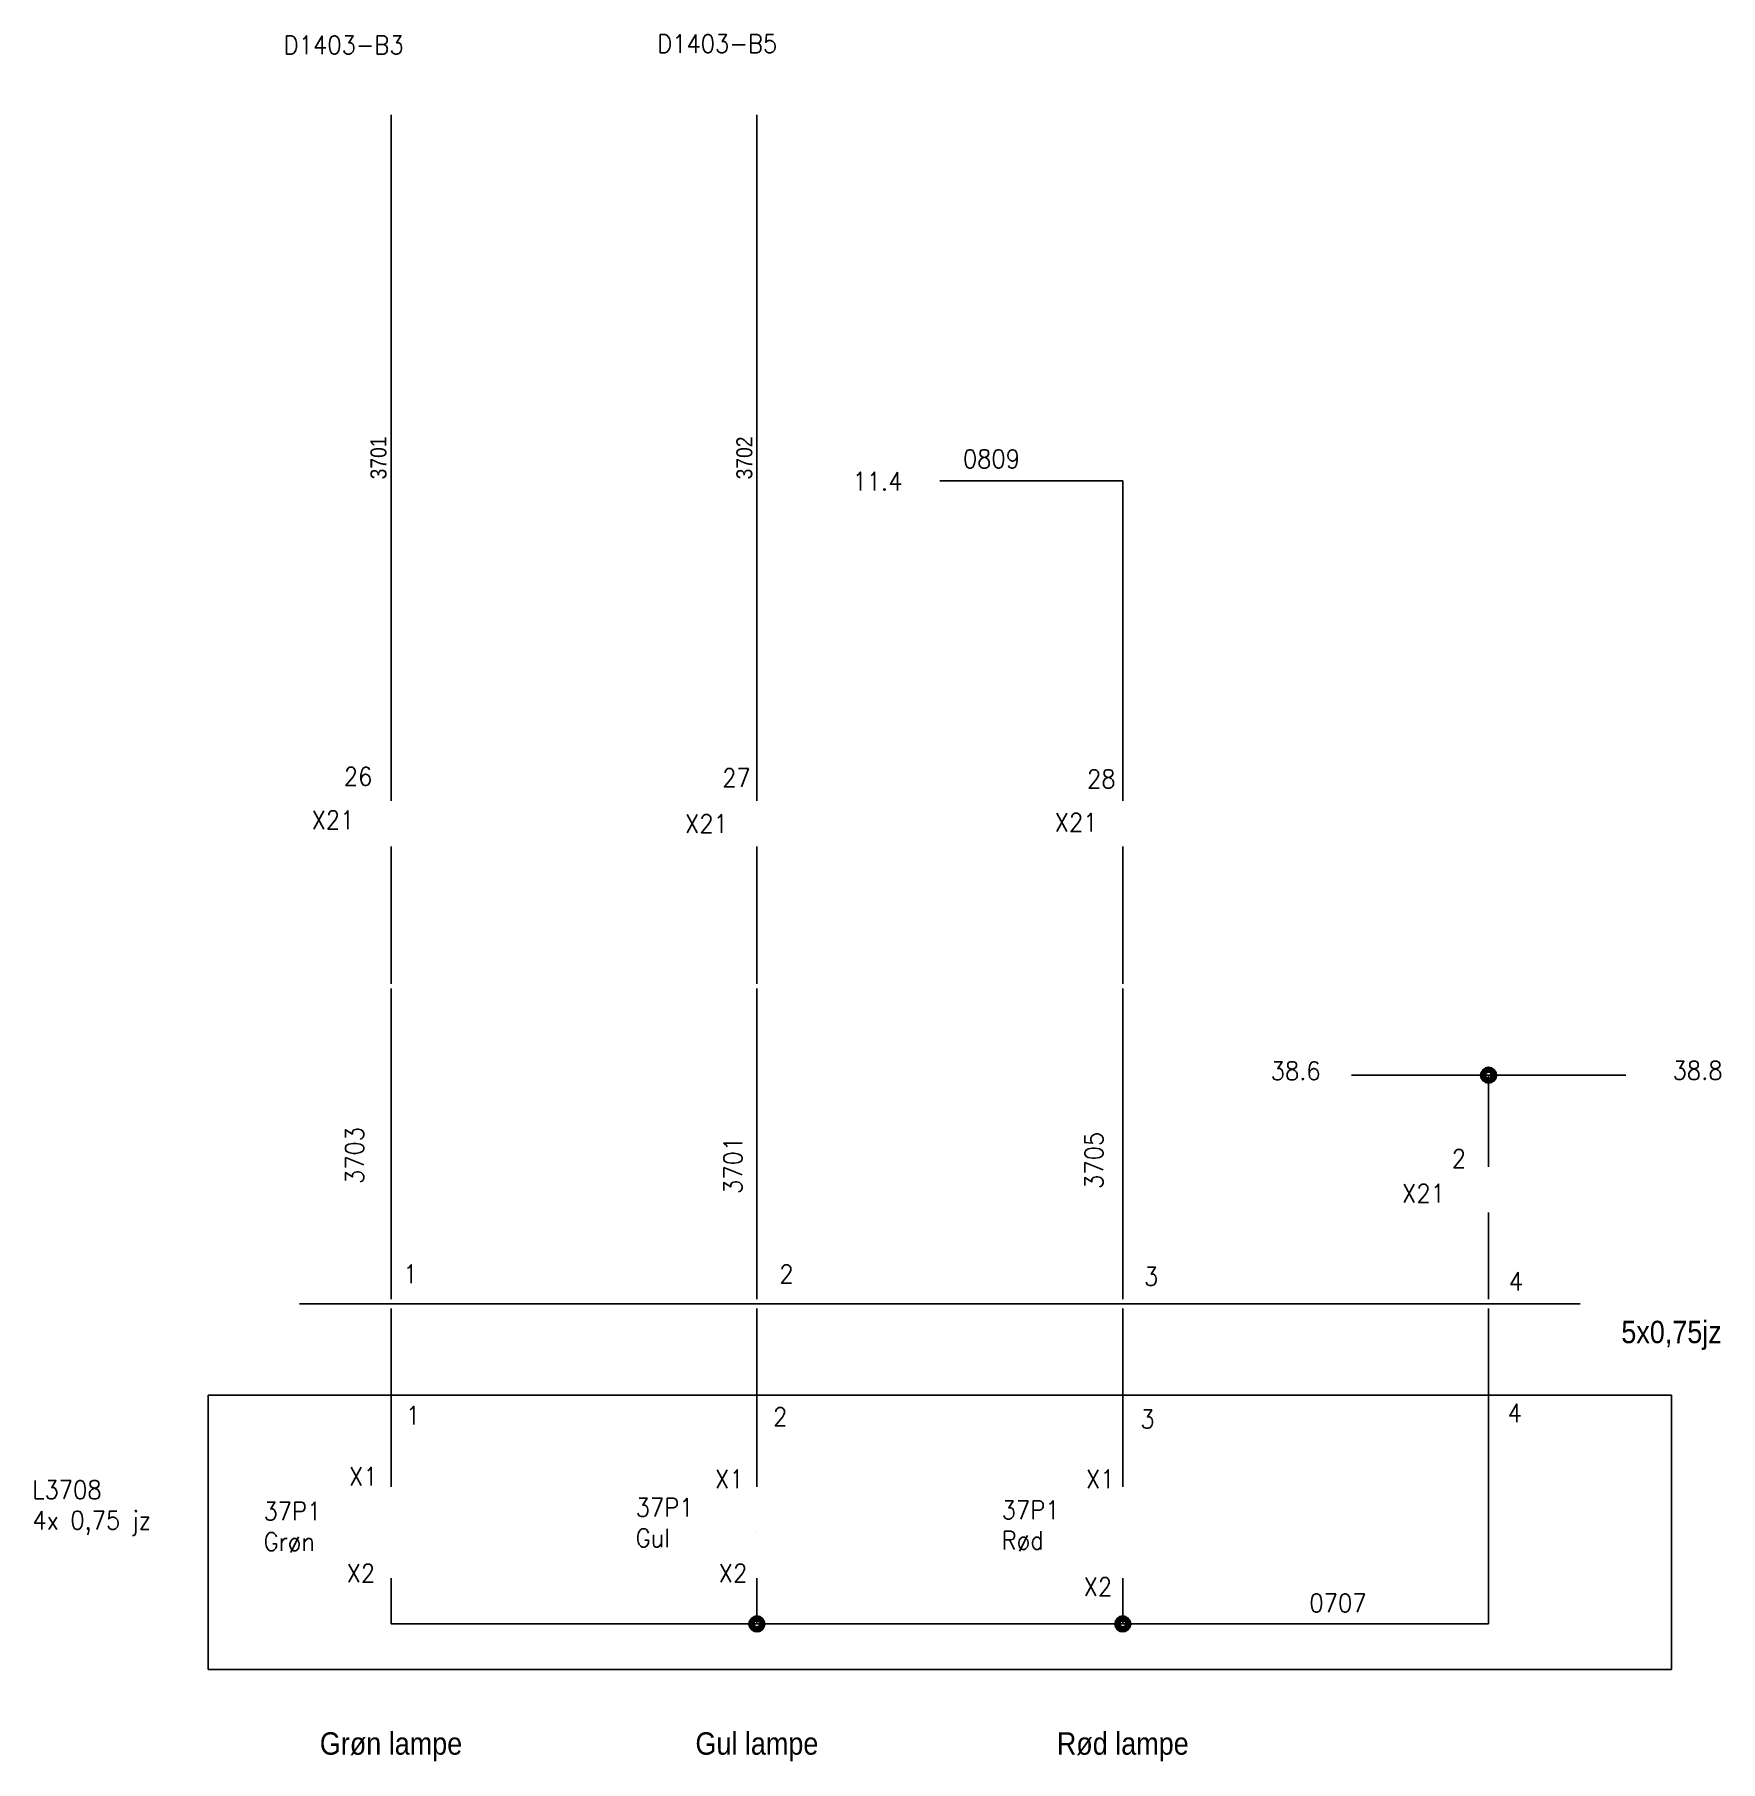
# Model space of a CAD drawing. Header units: millimetres. Extents: x 31 to 215, y 40 to 229.
import ezdxf
from ezdxf.enums import TextEntityAlignment as Align

# ---------------------------------------------------------------- set-up
doc = ezdxf.new("R2010")
doc.units = ezdxf.units.MM
doc.layers.get('0').update_dxf_attribs({"linetype": 'CONTINUOUS'})
doc.styles.add('Caddy_Vectorfont1p', font='Caddy_Vectorfont1p')
doc.styles.get("Standard").update_dxf_attribs({"font": 'standard'})

msp = doc.modelspace()

# ---------------------------------------------------------------- linework, layer by layer
at = {"linetype": 'CONTINUOUS', "lineweight": 25}
for p, q in [((70, 145), (70, 220)), ((110, 145), (110, 220)), ((150, 180), (130, 180)), ((150, 145), (150, 180)), ((70, 125), (70, 140)), ((110, 125), (110, 140)), ((150, 125), (150, 140)), ((70, 90.5), (70, 124.5)), ((110, 90.5), (110, 124.5)), ((150, 90.5), (150, 124.5)), ((175, 115), (190, 115)), ((190, 105), (190, 115)), ((190, 115), (205, 115)), ((190, 90.5), (190, 100)), ((60, 90), (200, 90)), ((70, 70), (70, 89.5)), ((110, 70), (110, 89.5)), ((150, 70), (150, 89.5)), ((190, 55), (190, 89.5)), ((50, 50), (50, 80)), ((50, 80), (190, 80)), ((210, 80), (185, 80)), ((210, 50), (210, 80)), ((110, 65), (110, 65)), ((70, 60), (70, 55)), ((110, 55), (110, 60)), ((150, 55), (150, 60)), ((70, 55), (110, 55)), ((110, 55), (150, 55)), ((150, 55), (190, 55)), ((50, 50), (170, 50)), ((170, 50), (200, 50)), ((190, 50), (210, 50))]:
    msp.add_line(p, q, dxfattribs=at)
at = {"lineweight": 40}
for centre, radius in [((190, 115), 0.8), ((190, 115), 0.6), ((190, 115), 0.4), ((110, 55), 0.8), ((110, 55), 0.6), ((110, 55), 0.4), ((150, 55), 0.8), ((150, 55), 0.6), ((150, 55), 0.4)]:
    msp.add_circle(centre, radius, dxfattribs=at)

# ---------------------------------------------------------------- texts
at = {"lineweight": 25, "style": 'Caddy_Vectorfont1p', "width": 0.9}
for s, p in [('3701', (69.5, 182.5)), ('3702', (109.5, 182.5))]:
    msp.add_text(s, height=1.75, rotation=90, dxfattribs=at).set_placement(p, align=Align.CENTER)
for s, p in [('5x0,75jz', (210, 85.7)), ('Grøn lampe', (70, 40.7)), ('Gul lampe', (110, 40.7)), ('Rød lampe', (150, 40.7))]:
    msp.add_text(s, height=2.45, dxfattribs=at).set_placement(p, align=Align.CENTER)
at = {"char_height": 2, "attachment_point": 1}
for s, insert, width in [('D1403-B3', (58.27, 228.66), 12), ('D1403-B5', (99.1, 228.8), 12), ('0809', (132.52, 183.39), 5.5556), ('11.4', (120.45, 180.95), 4), ('26', (64.84, 148.67), 2.4444), ('27', (106.21, 148.53), 2.4444), ('28', (146.09, 148.4), 2.4444), ('X21', (61.31, 143.92), 4), ('X21', (142.56, 143.65), 4), ('X21', (102.14, 143.51), 4), ('38.6', (166.17, 116.48), 4.6667), ('38.8', (210.11, 116.52), 4.6667), ('2', (185.97, 106.89), 0.8889), ('X21', (180.54, 103.09), 4), ('1', (71.35, 94.27), 0.4444), ('2', (112.45, 94.27), 0.8889), ('3', (152.33, 94), 0.8889), ('4', (192.21, 93.46), 1.1111), ('1', (71.62, 78.81), 0.4444), ('2', (111.77, 78.67), 0.8889), ('3', (151.92, 78.4), 0.8889), ('4', (192.07, 79.08), 1.1111), ('X1', (65.42, 72.13), 2.4444), ('X1', (105.43, 71.86), 2.4444), ('X1', (145.99, 71.86), 2.4444), ('L3708\\P4x 0,75 jz', (30.79, 70.67), 13.7778), ('37P1\\PGrøn', (56.06, 68.33), 6), ('37P1\\PGul', (96.75, 68.74), 5.3333), ('37P1\\PRød', (136.76, 68.47), 5.3333), ('X2', (65.14, 61.55), 2.8889), ('X2', (105.84, 61.55), 2.8889), ('X2', (145.72, 60.06), 2.8889), ('0707', (170.4, 58.29), 5.5556)]:
    msp.add_mtext(s, dxfattribs=dict(at, insert=insert, width=width))
at = {"char_height": 2, "attachment_point": 1, "rotation": 90}
for s, insert, width in [('3703', (65.01, 103.1), 5.5556), ('3705', (145.85, 102.56), 5.5556), ('3701', (106.38, 102.01), 5.1111)]:
    msp.add_mtext(s, dxfattribs=dict(at, insert=insert, width=width))

doc.saveas('drawing.dxf')
